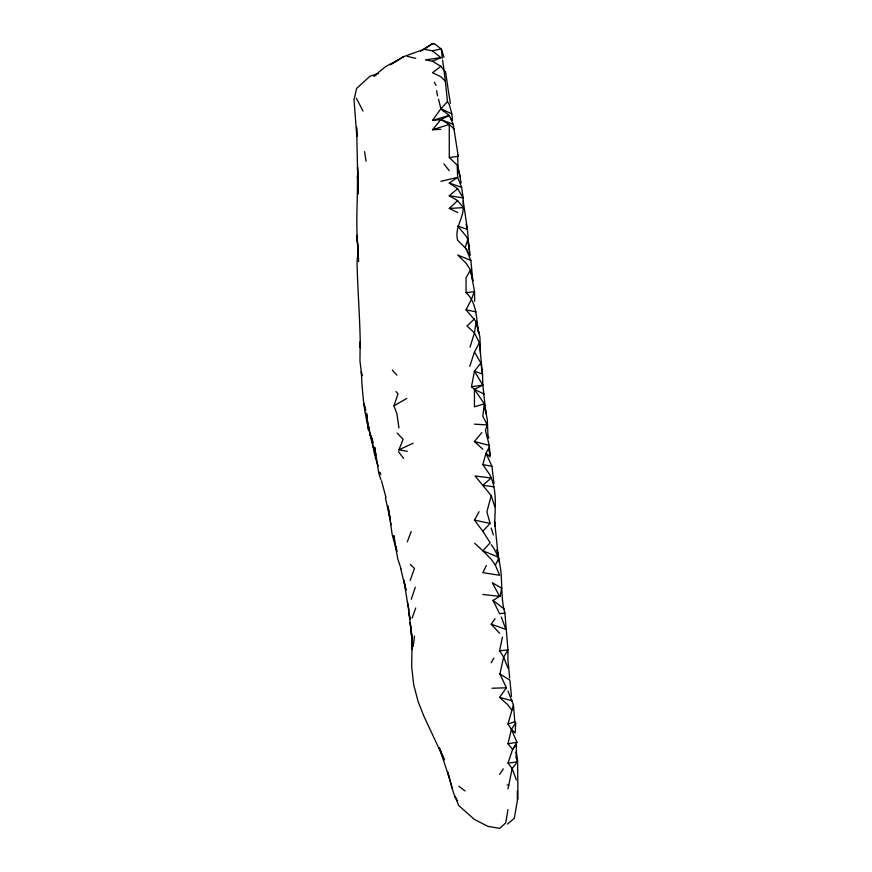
<?xml version="1.0" encoding="UTF-8"?>
<svg xmlns="http://www.w3.org/2000/svg" width="872" height="872" viewBox="0 0 872 872"><rect width="100%" height="100%" fill="white"/><g stroke="black" fill="none" stroke-linecap="round" stroke-linejoin="round"><path stroke-width="1.31" d="M461.168 183.011L457.898 165.8L449.276 157.56L449.276 124.467L440.883 119.562L432.501 120.423L440.883 108.717L447.467 101.653C446.083 87.854 444.589 73.935 442.605 60.103M474.444 291.313L471.371 299.488L466.051 309.833L476.134 321.615L478.673 332.755C476.101 318.945 477.376 303.107 466.051 292.643L466.051 277.776L470.477 269.917L466.051 263.148L457.669 254.995L470.869 260.456L472.864 280.98L470.477 269.917L474.553 291.51L474.641 301.374M357.531 167.043L358.359 193.933L357.509 167.162M356.648 128.337L357.88 184.526L357.444 175.599C357.749 198.031 355.896 220.42 357.498 242.863L357.008 235.342L358.021 252.248M412.14 637.487L411.682 666.818L413.731 685L418.2 701.786L424.108 716.686L443.663 758.444M457.92 165.517L457.658 155.042M513.445 704.914L514.807 721.678L515.679 722.997L515.167 732.981L511.395 729.395L507.995 724.043L513.445 704.914L507.995 691.027M357.912 252.313L357.008 262.646C357.738 290.943 360.027 319.348 360.343 347.765L360.147 341.824L359.973 361.095L361.826 375.963L361.346 371.57C362.349 395.463 364.583 420.064 372.922 442.584M507.995 809.608L505.695 822.972L499.602 828.4L487.775 826.285L474.444 819.451L458.705 805.521L453.495 792.833L447.641 771.971L452.285 788.659M413.241 646.534L414.483 636.135M474.444 318.88L467 326.019L474.444 332.864L479.404 342.87L474.444 351.972L480.832 363.068L474.444 371.189L471.49 386.732L474.444 389.359L484.309 403.812L482.826 416.249L487.295 424.915L485.432 430.517L489.29 445.439L489.748 455.38L489.29 445.439L474.444 441.526L481.845 432.588M500.081 596.404L501.64 588.164L492.32 582.779L499.602 596.339L493.083 600.448L499.602 613.725L504.888 613.005C498.25 590.508 506.632 564.391 491.219 544.684M507.995 788.92L512.158 768.581L517.347 761.899L516.377 758.357L516.3 751.697L517.597 760.635L517.979 799.155M507.995 668.17L503.624 657.117L499.602 650.752L502.425 637.051M511.831 710.277L507.995 704.914L499.602 697.36L506.414 687.779L499.907 673.991L503.624 657.117L507.962 649.967L504.888 613.005M516.377 779.982L512.158 768.581L507.995 763.163L512.583 749.451L507.995 743.783L511.395 729.395L515.679 722.997M499.602 562.669L497.084 549.698L498.272 557.164L494.718 522.012L494.74 526.067C494.697 510 497.454 493.389 491.219 478.009L475.077 475.97L491.219 495.579L486.892 511.853L490.118 523.407L482.826 531.222L490.184 542.809L482.826 550.788L491.219 559.214L495.329 565.154L499.602 575.28L482.826 572.621L486.336 565.59M493.923 486.849L482.826 485.268L491.219 478.009L489.868 474.826L482.826 464.613L485.998 453.222L488.974 447.848L490.053 456.906L485.998 453.222L491.961 466.346L493.966 483.698M470.041 347.154L474.444 332.864L476.134 321.615L479.905 336.843L480.505 353.193M469.79 366.382L474.444 351.972M411.257 599.249L415.312 587.227M398.951 427.967L396.913 413.829L393.959 405.84L398.035 393.806L396.041 391.593M410.167 580.512L414.473 568.337L410.254 564.467M412.096 618.15L415.726 607.947M407.333 541.828L411.181 531.506M407.333 451.315L398.951 449.832L403.137 439.292L397.109 433.079M495.329 565.154L498.784 558.407M482.826 531.222L474.444 520.104L479.044 511.69M491.219 662.807L493.89 658.088M511.395 729.395L516.965 742.301L512.583 749.451L516.377 744.524L516.377 758.357M499.602 774.412L503.329 768.875M499.602 633.279L491.219 624.221L495.067 618.662M440.883 129.318L432.501 129.732L440.883 119.562L449.276 115.442L453.233 124.358L458.171 155.674M457.669 212.485L449.276 208.441L457.658 200.625L463.294 207.645C463.119 219.079 454.29 228.279 457.669 240.247L466.051 248.651L470.869 260.456M457.658 200.625L449.276 195.72L457.669 188.69L463.13 197.868L463.294 207.645L449.276 208.441M444.273 70.752L440.883 66.316L432.501 72.714L440.883 76.725L444.938 80.824M457.669 188.69L449.276 183.066L457.658 177.354L457.201 165.931L460.296 176.863M420.653 51.241L431.52 44.025L434.212 43.6L441.428 49.115L443.979 57.334M403.333 56.8L390.558 64.593L403.333 56.8L423.923 49.323M393.959 405.84L406.799 398.428M398.951 59.579L386.165 66.261L373.783 76.169L376.181 75.057M488.843 438.235L487.949 434.975L487.306 419.748L484.309 403.812L474.444 406.81L474.444 389.359L482.826 385.097L482.543 374.077L480.832 363.068M398.951 449.832L413.045 443.249M440.883 57.639L425.405 59.863L432.501 61.247L440.883 57.639L432.501 50.849L424.108 49.301L432.501 43.84L434.212 43.6M507.995 724.043L514.807 721.678M378.492 73.466L369.924 76.256L356.648 88.388L354.021 99.582L356.801 136.479L356.659 127.116M432.501 129.732L449.276 124.467L454.061 129.001M432.501 120.423L449.276 115.442L440.883 108.717L438.507 99.234M440.883 181.311L457.658 177.354L461.593 187.295L463.13 197.868L449.276 195.72M432.501 50.849L440.894 48.974M507.995 743.783L516.965 742.301M449.276 157.56L458.192 156.284M471.49 386.732L482.826 385.097L485.933 413.252M507.995 763.163L517.347 761.899M466.051 292.643L474.553 291.64M499.602 650.752L507.962 649.967L507.907 659.679L509.673 678.034M491.982 688.248L506.414 687.779M507.112 785.04L508.877 785.04M474.444 424.163L487.295 424.915M482.826 594.475L499.602 596.339M507.559 824.04L514.306 818.252L517.369 800.649L517.325 790.937M482.826 464.613L491.961 466.346M466.051 309.833L476.145 311.925M474.444 520.104L490.118 523.407M407.333 56.418L415.726 58.326M499.602 697.36L512.18 700.794M449.276 183.066L461.593 187.295M467.392 229.391L457.658 226.044L466.051 236.083L467.784 239.299L470.248 255.256L465.234 247.517L467.784 239.299L469.191 249.806L467.392 229.391L466.051 224.05M491.219 624.221L505.858 629.344L501.291 617.016M482.543 374.077L474.444 371.189L482.826 385.097M440.883 119.562L453.233 124.358M497.803 556.892L482.826 550.788L474.717 543.245M450.541 118.309L452.481 120.227L451.838 113.872L440.883 108.717L443.783 111.594M474.444 389.359L484.265 394.1M432.501 61.247L440.883 66.316M499.907 673.991L509.848 680.084L511.504 696.347M458.836 786.228L465.081 790.959M493.083 600.448L504.071 608.939M474.444 441.526L482.826 449.233M392.335 370.088L396.847 375.123M443.924 163.903L449.276 170.749M398.471 451.663L403.605 458.389M456.405 798.948L454.955 796.801L457.669 800.965M447.467 101.653L449.276 104.477L451.838 113.872M434.365 82.251L436.044 85.38M356.354 98.242L362.981 110.995M401.066 568.849L397.719 558.647L395.474 546.243L397.207 551.377M372.006 439.761L370.219 434.812L372.835 442.638M373.042 446.976L374.524 450.279M444.535 759.883L439.281 747.74L449.276 777.802M379.821 472.123L380.824 474.521M366.883 416.304L365.433 412.674L366.829 416.391M375.134 457.015L378.175 465.986M386.002 497.607L381.533 480.81M394.624 541.065L393.795 535.593L396.346 549.752L392.193 534.667L388.04 506.12L390.144 519.538M491.219 495.579L494.751 506.697M380.846 479.687L378.688 472.777L377.325 463.871M491.219 528.061L493.323 534.939M365.815 410.167L363.962 403.791L365.39 410.2M390.558 522.219L391.256 524.693M370.219 434.812L371.2 438.354M372.682 440.48L371.984 437.897L373.02 446.104M405.905 589.984L400.717 568.642M390.318 520.028L385.413 497.945M395.474 546.243L396.346 549.752M370.96 438.496L372.769 445.963M370.905 437.036L367.951 423.814L369.248 429.798M405.971 589.973L403.932 580.185L410.069 619.316L408.881 612.1L411.791 637.694L411.562 633.018L412.031 649.204M407.366 601.538L409.088 610.193M373.129 446.933L374.797 455.653M467.207 227.952L463.239 201.181M448.633 92.639L445.516 71.471M436.6 90.644L437.57 95.942M448.786 93.304L450.388 103.343M484.309 403.812L485.846 413.175M377.347 463.86L374.589 447.009L375.876 455.021M477.943 328.297L478.673 332.755M364.572 151.608L366.044 161.2M389.195 513.564L390.166 519.745M479.404 342.87L482.445 373.685M441.406 49.726L442.333 58.282M411.791 637.694L410.243 622.575L410.843 628.548M358.632 261.578L357.618 243.506L357.651 253.207M367.483 421.132L366.534 413.306L368.551 430.201L367.483 421.132"/></g></svg>
